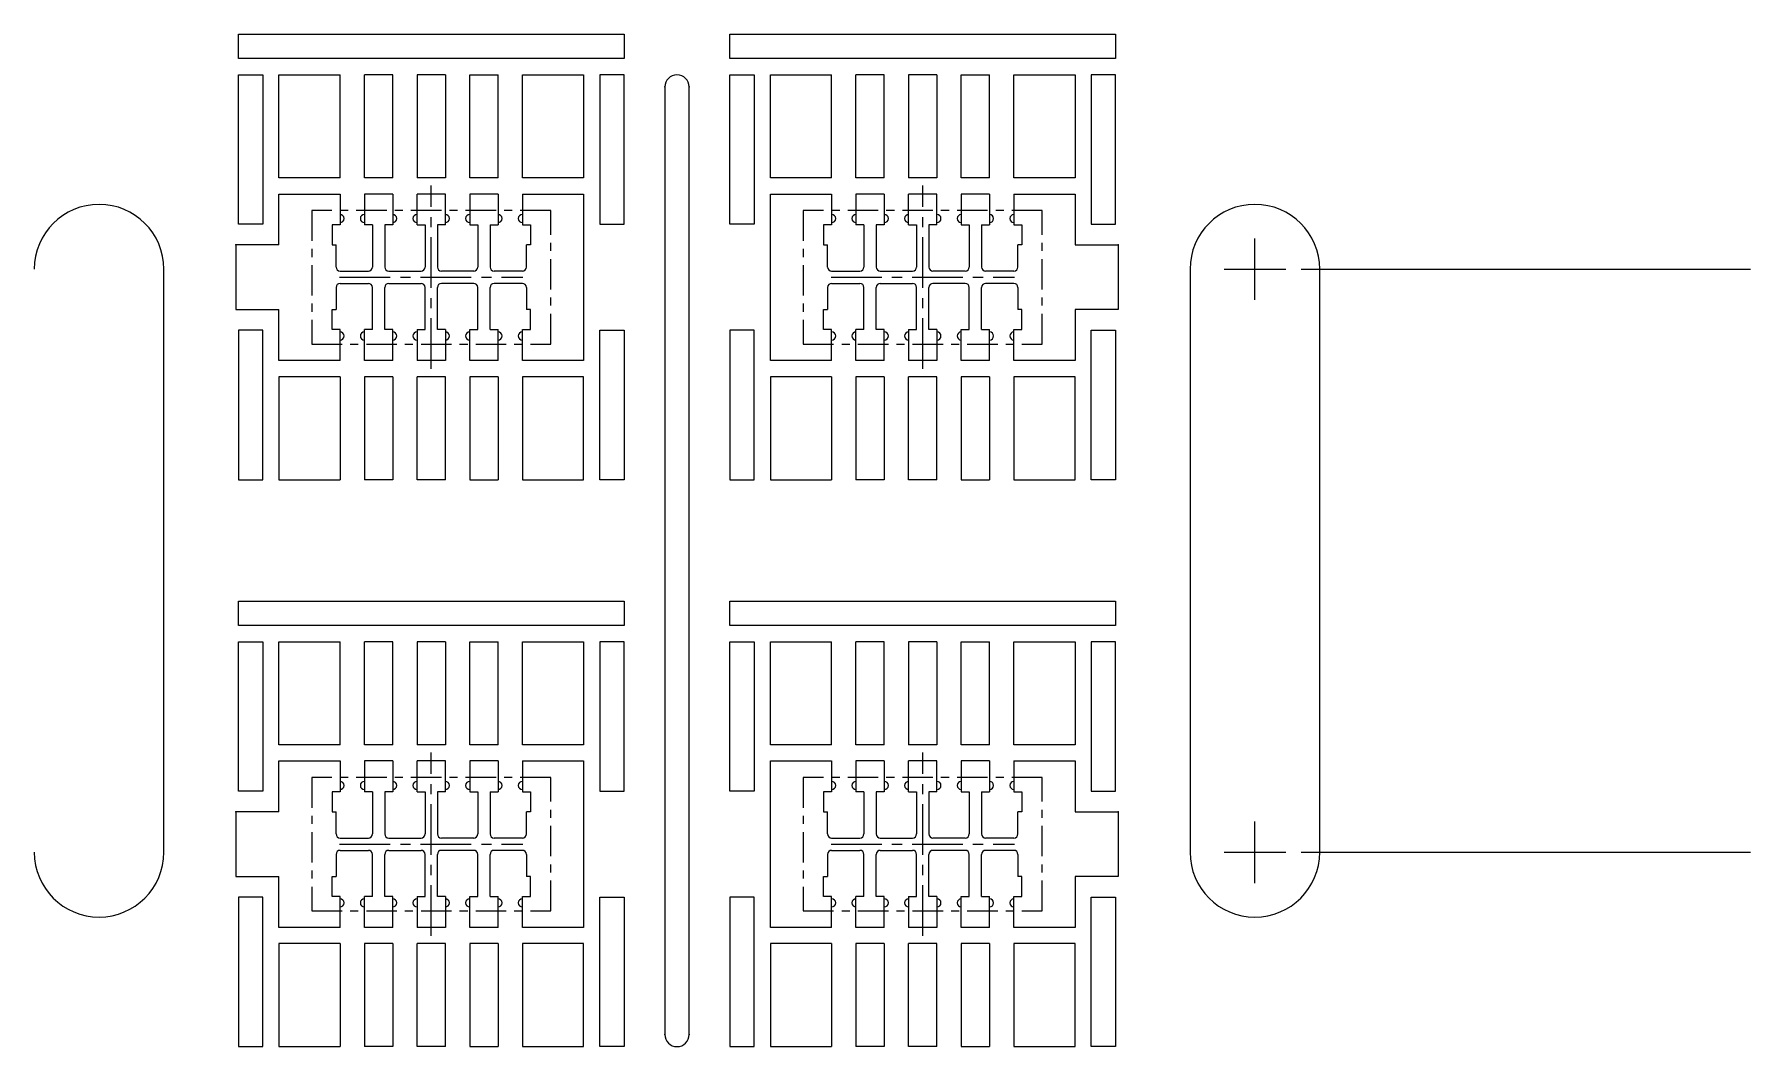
# Model space of a CAD drawing. Extents: x 289 to 470, y -62 to 34.
# Drawn here: x 310.62 to 331.81, y -3.94 to 8.56 of the extents above; entities that cross this region are included whole.
import ezdxf

# ---------------------------------------------------------------- set-up
doc = ezdxf.new("R2010")
doc.units = 0
doc.header["$LTSCALE"] = 0.5
doc.header["$MEASUREMENT"] = 0
doc.linetypes.add('CENTER', pattern=[2, 1.25, -0.25, 0.25, -0.25])
doc.linetypes.add('CENTER2', pattern=[1.125, 0.75, -0.125, 0.125, -0.125])
doc.layers.add('1', color=7, linetype='CONTINUOUS')
doc.layers.add('1D', color=4, linetype='CONTINUOUS')

msp = doc.modelspace()

# ---------------------------------------------------------------- linework, layer by layer
at = {"layer": '1'}
for p, q in [((313.142, 8.558), (317.902, 8.558)), ((313.142, 8.258), (313.142, 8.558)), ((317.902, 8.558), (317.902, 8.258)), ((319.21, 8.558), (323.97, 8.558)), ((319.21, 8.258), (319.21, 8.558)), ((323.97, 8.558), (323.97, 8.258)), ((317.902, 8.258), (313.142, 8.258)), ((313.142, 6.212), (313.142, 8.058)), ((313.142, 8.058), (313.442, 8.058)), ((313.442, 8.058), (313.442, 6.212)), ((313.642, 8.058), (314.397, 8.058)), ((313.642, 6.786), (313.642, 8.058)), ((314.397, 6.786), (314.397, 8.058)), ((314.697, 6.786), (314.697, 8.058)), ((315.047, 8.058), (314.697, 8.058)), ((315.047, 6.786), (315.047, 8.058)), ((315.347, 8.058), (315.347, 6.786)), ((315.697, 8.058), (315.347, 8.058)), ((315.697, 8.058), (315.697, 6.786)), ((315.997, 6.786), (315.997, 8.058)), ((316.347, 6.786), (316.347, 8.058)), ((316.647, 6.786), (316.647, 8.058)), ((316.647, 8.058), (317.402, 8.058)), ((317.402, 8.058), (317.402, 6.786)), ((317.902, 8.058), (317.602, 8.058)), ((317.602, 8.058), (317.602, 6.212)), ((317.902, 6.212), (317.902, 8.058)), ((323.97, 8.258), (319.21, 8.258)), ((319.21, 6.212), (319.21, 8.058)), ((319.21, 8.058), (319.51, 8.058)), ((319.51, 8.058), (319.51, 6.212)), ((319.71, 8.058), (320.465, 8.058)), ((319.71, 6.786), (319.71, 8.058)), ((320.465, 6.786), (320.465, 8.058)), ((320.765, 6.786), (320.765, 8.058)), ((321.115, 8.058), (320.765, 8.058)), ((321.115, 6.786), (321.115, 8.058)), ((321.415, 8.058), (321.415, 6.786)), ((321.765, 8.058), (321.415, 8.058)), ((321.765, 8.058), (321.765, 6.786)), ((322.065, 6.786), (322.065, 8.058)), ((322.415, 6.786), (322.415, 8.058)), ((322.715, 6.786), (322.715, 8.058)), ((322.715, 8.058), (323.47, 8.058)), ((323.47, 8.058), (323.47, 6.786)), ((323.97, 8.058), (323.67, 8.058)), ((323.67, 8.058), (323.67, 6.212)), ((323.97, 6.212), (323.97, 8.058)), ((314.397, 6.786), (313.642, 6.786)), ((315.047, 6.786), (314.697, 6.786)), ((316.347, 6.786), (315.997, 6.786)), ((317.402, 6.786), (316.647, 6.786)), ((320.465, 6.786), (319.71, 6.786)), ((321.115, 6.786), (320.765, 6.786)), ((322.415, 6.786), (322.065, 6.786)), ((323.47, 6.786), (322.715, 6.786)), ((313.642, 6.586), (314.397, 6.586)), ((313.642, 5.958), (313.642, 6.586)), ((314.397, 6.586), (314.397, 6.205)), ((315.047, 6.586), (314.697, 6.586)), ((314.697, 6.586), (314.697, 6.205)), ((315.047, 6.586), (315.047, 6.205)), ((315.697, 6.586), (315.347, 6.586)), ((315.347, 6.205), (315.347, 6.586)), ((315.697, 6.205), (315.697, 6.586)), ((316.347, 6.586), (315.997, 6.586)), ((315.997, 6.586), (315.997, 6.205)), ((316.347, 6.586), (316.347, 6.205)), ((316.647, 6.586), (317.402, 6.586)), ((316.647, 6.586), (316.647, 6.205)), ((317.402, 6.586), (317.402, 4.53)), ((319.71, 6.586), (320.465, 6.586)), ((319.71, 4.53), (319.71, 6.586)), ((320.465, 6.586), (320.465, 6.205)), ((321.115, 6.586), (320.765, 6.586)), ((320.765, 6.586), (320.765, 6.205)), ((321.115, 6.586), (321.115, 6.205)), ((321.765, 6.586), (321.415, 6.586)), ((321.415, 6.205), (321.415, 6.586)), ((321.765, 6.205), (321.765, 6.586)), ((322.415, 6.586), (322.065, 6.586)), ((322.065, 6.586), (322.065, 6.205)), ((322.415, 6.586), (322.415, 6.205)), ((322.715, 6.586), (323.47, 6.586)), ((322.715, 6.586), (322.715, 6.205)), ((323.47, 6.586), (323.47, 5.958)), ((313.442, 6.212), (313.142, 6.212)), ((314.397, 6.205), (314.298, 6.205)), ((314.298, 6.205), (314.298, 5.958)), ((314.796, 6.205), (314.697, 6.205)), ((314.796, 6.205), (314.796, 5.684)), ((315.047, 6.205), (314.948, 6.205)), ((314.948, 6.205), (314.948, 5.684)), ((315.347, 6.205), (315.446, 6.205)), ((315.446, 6.205), (315.446, 5.733)), ((315.446, 6.205), (315.446, 5.684)), ((315.697, 6.205), (315.598, 6.205)), ((315.598, 6.205), (315.598, 5.684)), ((315.598, 6.205), (315.598, 5.684)), ((315.997, 6.205), (316.096, 6.205)), ((316.096, 6.205), (316.096, 5.684)), ((316.248, 6.205), (316.347, 6.205)), ((316.248, 6.205), (316.248, 5.684)), ((316.647, 6.205), (316.746, 6.205)), ((316.746, 6.205), (316.746, 5.958)), ((317.602, 6.212), (317.902, 6.212)), ((319.51, 6.212), (319.21, 6.212)), ((320.465, 6.205), (320.366, 6.205)), ((320.366, 6.205), (320.366, 5.958)), ((320.864, 6.205), (320.765, 6.205)), ((320.864, 6.205), (320.864, 5.684)), ((321.115, 6.205), (321.016, 6.205)), ((321.016, 6.205), (321.016, 5.684)), ((321.415, 6.205), (321.514, 6.205)), ((321.514, 6.205), (321.514, 5.733)), ((321.514, 6.205), (321.514, 5.684)), ((321.765, 6.205), (321.666, 6.205)), ((321.666, 6.205), (321.666, 5.684)), ((321.666, 6.205), (321.666, 5.684)), ((322.065, 6.205), (322.164, 6.205)), ((322.164, 6.205), (322.164, 5.684)), ((322.316, 6.205), (322.415, 6.205)), ((322.316, 6.205), (322.316, 5.684)), ((322.715, 6.205), (322.814, 6.205)), ((322.814, 6.205), (322.814, 5.958)), ((323.67, 6.212), (323.97, 6.212)), ((313.108, 5.958), (313.108, 5.158)), ((313.642, 5.958), (313.108, 5.958)), ((314.298, 5.958), (314.347, 5.958)), ((314.347, 5.684), (314.347, 5.958)), ((316.746, 5.958), (316.697, 5.958)), ((316.697, 5.684), (316.697, 5.958)), ((320.366, 5.958), (320.415, 5.958)), ((320.415, 5.684), (320.415, 5.958)), ((322.814, 5.958), (322.765, 5.958)), ((322.765, 5.684), (322.765, 5.958)), ((323.47, 5.958), (324.004, 5.958)), ((324.004, 5.958), (324.004, 5.158)), ((314.397, 5.634), (314.746, 5.634)), ((314.998, 5.634), (315.396, 5.634)), ((316.046, 5.634), (315.648, 5.634)), ((316.647, 5.634), (316.298, 5.634)), ((320.465, 5.634), (320.814, 5.634)), ((321.066, 5.634), (321.464, 5.634)), ((322.114, 5.634), (321.716, 5.634)), ((322.715, 5.634), (322.366, 5.634)), ((314.347, 5.432), (314.347, 5.158)), ((314.397, 5.482), (314.746, 5.482)), ((314.796, 4.911), (314.796, 5.432)), ((314.948, 4.911), (314.948, 5.432)), ((314.998, 5.482), (315.396, 5.482)), ((315.446, 4.911), (315.446, 5.432)), ((315.446, 4.911), (315.446, 5.432)), ((315.598, 4.911), (315.598, 5.432)), ((315.598, 4.911), (315.598, 5.382)), ((316.046, 5.482), (315.648, 5.482)), ((316.096, 4.911), (316.096, 5.432)), ((316.248, 4.911), (316.248, 5.432)), ((316.647, 5.482), (316.298, 5.482)), ((316.697, 5.432), (316.697, 5.158)), ((320.415, 5.432), (320.415, 5.158)), ((320.465, 5.482), (320.814, 5.482)), ((320.864, 4.911), (320.864, 5.432)), ((321.016, 4.911), (321.016, 5.432)), ((321.066, 5.482), (321.464, 5.482)), ((321.514, 4.911), (321.514, 5.432)), ((321.514, 4.911), (321.514, 5.432)), ((321.666, 4.911), (321.666, 5.432)), ((321.666, 4.911), (321.666, 5.382)), ((322.114, 5.482), (321.716, 5.482)), ((322.164, 4.911), (322.164, 5.432)), ((322.316, 4.911), (322.316, 5.432)), ((322.715, 5.482), (322.366, 5.482)), ((322.765, 5.432), (322.765, 5.158)), ((313.108, 5.158), (313.642, 5.158)), ((313.642, 4.53), (313.642, 5.158)), ((314.298, 4.911), (314.298, 5.158)), ((314.298, 5.158), (314.347, 5.158)), ((316.746, 5.158), (316.697, 5.158)), ((316.746, 4.911), (316.746, 5.158)), ((320.366, 4.911), (320.366, 5.158)), ((320.366, 5.158), (320.415, 5.158)), ((322.814, 5.158), (322.765, 5.158)), ((322.814, 4.911), (322.814, 5.158)), ((324.004, 5.158), (323.47, 5.158)), ((323.47, 5.158), (323.47, 4.53)), ((313.142, 4.904), (313.142, 3.058)), ((313.442, 4.904), (313.142, 4.904)), ((313.442, 3.058), (313.442, 4.904)), ((314.397, 4.911), (314.298, 4.911)), ((314.397, 4.53), (314.397, 4.911)), ((314.697, 4.53), (314.697, 4.911)), ((314.796, 4.911), (314.697, 4.911)), ((315.047, 4.911), (314.948, 4.911)), ((315.047, 4.53), (315.047, 4.911)), ((315.347, 4.911), (315.347, 4.53)), ((315.347, 4.911), (315.446, 4.911)), ((315.697, 4.911), (315.598, 4.911)), ((315.697, 4.911), (315.697, 4.53)), ((315.997, 4.53), (315.997, 4.911)), ((315.997, 4.911), (316.096, 4.911)), ((316.248, 4.911), (316.347, 4.911)), ((316.347, 4.53), (316.347, 4.911)), ((316.647, 4.53), (316.647, 4.911)), ((316.647, 4.911), (316.746, 4.911)), ((317.602, 4.904), (317.902, 4.904)), ((317.602, 3.058), (317.602, 4.904)), ((317.902, 4.904), (317.902, 3.058)), ((319.21, 4.904), (319.21, 3.058)), ((319.51, 4.904), (319.21, 4.904)), ((319.51, 3.058), (319.51, 4.904)), ((320.465, 4.911), (320.366, 4.911)), ((320.465, 4.53), (320.465, 4.911)), ((320.765, 4.53), (320.765, 4.911)), ((320.864, 4.911), (320.765, 4.911)), ((321.115, 4.911), (321.016, 4.911)), ((321.115, 4.53), (321.115, 4.911)), ((321.415, 4.911), (321.415, 4.53)), ((321.415, 4.911), (321.514, 4.911)), ((321.765, 4.911), (321.666, 4.911)), ((321.765, 4.911), (321.765, 4.53)), ((322.065, 4.53), (322.065, 4.911)), ((322.065, 4.911), (322.164, 4.911)), ((322.316, 4.911), (322.415, 4.911)), ((322.415, 4.53), (322.415, 4.911)), ((322.715, 4.53), (322.715, 4.911)), ((322.715, 4.911), (322.814, 4.911)), ((323.67, 4.904), (323.97, 4.904)), ((323.67, 3.058), (323.67, 4.904)), ((323.97, 4.904), (323.97, 3.058)), ((314.397, 4.53), (313.642, 4.53)), ((315.047, 4.53), (314.697, 4.53)), ((315.697, 4.53), (315.347, 4.53)), ((316.347, 4.53), (315.997, 4.53)), ((317.402, 4.53), (316.647, 4.53)), ((320.465, 4.53), (319.71, 4.53)), ((321.115, 4.53), (320.765, 4.53)), ((321.765, 4.53), (321.415, 4.53)), ((322.415, 4.53), (322.065, 4.53)), ((323.47, 4.53), (322.715, 4.53)), ((314.397, 4.33), (313.642, 4.33)), ((313.642, 4.33), (313.642, 3.058)), ((314.397, 4.33), (314.397, 3.058)), ((314.697, 4.33), (314.697, 3.058)), ((315.047, 4.33), (314.697, 4.33)), ((315.047, 4.33), (315.047, 3.058)), ((315.347, 3.058), (315.347, 4.33)), ((315.697, 3.058), (315.697, 4.33)), ((315.997, 4.33), (315.997, 3.058)), ((316.347, 4.33), (315.997, 4.33)), ((316.347, 4.33), (316.347, 3.058)), ((316.647, 4.33), (316.647, 3.058)), ((317.402, 4.33), (316.647, 4.33)), ((317.402, 3.058), (317.402, 4.33)), ((320.465, 4.33), (319.71, 4.33)), ((319.71, 4.33), (319.71, 3.058)), ((320.465, 4.33), (320.465, 3.058)), ((320.765, 4.33), (320.765, 3.058)), ((321.115, 4.33), (320.765, 4.33)), ((321.115, 4.33), (321.115, 3.058)), ((321.415, 3.058), (321.415, 4.33)), ((321.765, 3.058), (321.765, 4.33)), ((322.065, 4.33), (322.065, 3.058)), ((322.415, 4.33), (322.065, 4.33)), ((322.415, 4.33), (322.415, 3.058)), ((322.715, 4.33), (322.715, 3.058)), ((323.47, 4.33), (322.715, 4.33)), ((323.47, 3.058), (323.47, 4.33)), ((313.142, 3.058), (313.442, 3.058)), ((313.642, 3.058), (314.397, 3.058)), ((315.047, 3.058), (314.697, 3.058)), ((315.697, 3.058), (315.347, 3.058)), ((316.647, 3.058), (317.402, 3.058)), ((317.902, 3.058), (317.602, 3.058)), ((319.21, 3.058), (319.51, 3.058)), ((319.71, 3.058), (320.465, 3.058)), ((321.115, 3.058), (320.765, 3.058)), ((321.765, 3.058), (321.415, 3.058)), ((322.715, 3.058), (323.47, 3.058)), ((323.97, 3.058), (323.67, 3.058)), ((313.142, 1.558), (317.902, 1.558)), ((313.142, 1.258), (313.142, 1.558)), ((317.902, 1.558), (317.902, 1.258)), ((319.21, 1.558), (323.97, 1.558)), ((319.21, 1.258), (319.21, 1.558)), ((323.97, 1.558), (323.97, 1.258)), ((317.902, 1.258), (313.142, 1.258)), ((323.97, 1.258), (319.21, 1.258)), ((313.142, -0.788), (313.142, 1.058)), ((313.142, 1.058), (313.442, 1.058)), ((313.442, 1.058), (313.442, -0.788)), ((313.642, 1.058), (314.397, 1.058)), ((313.642, -0.214), (313.642, 1.058)), ((314.397, -0.214), (314.397, 1.058)), ((314.697, -0.214), (314.697, 1.058)), ((315.047, 1.058), (314.697, 1.058)), ((315.047, -0.214), (315.047, 1.058)), ((315.347, 1.058), (315.347, -0.214)), ((315.697, 1.058), (315.347, 1.058)), ((315.697, 1.058), (315.697, -0.214)), ((315.997, -0.214), (315.997, 1.058)), ((316.347, -0.214), (316.347, 1.058)), ((316.647, -0.214), (316.647, 1.058)), ((316.647, 1.058), (317.402, 1.058)), ((317.402, 1.058), (317.402, -0.214)), ((317.902, 1.058), (317.602, 1.058)), ((317.602, 1.058), (317.602, -0.788)), ((317.902, -0.788), (317.902, 1.058)), ((319.21, -0.788), (319.21, 1.058)), ((319.21, 1.058), (319.51, 1.058)), ((319.51, 1.058), (319.51, -0.788)), ((319.71, 1.058), (320.465, 1.058)), ((319.71, -0.214), (319.71, 1.058)), ((320.465, -0.214), (320.465, 1.058)), ((320.765, -0.214), (320.765, 1.058)), ((321.115, 1.058), (320.765, 1.058)), ((321.115, -0.214), (321.115, 1.058)), ((321.415, 1.058), (321.415, -0.214)), ((321.765, 1.058), (321.415, 1.058)), ((321.765, 1.058), (321.765, -0.214)), ((322.065, -0.214), (322.065, 1.058)), ((322.415, -0.214), (322.415, 1.058)), ((322.715, -0.214), (322.715, 1.058)), ((322.715, 1.058), (323.47, 1.058)), ((323.47, 1.058), (323.47, -0.214)), ((323.97, 1.058), (323.67, 1.058)), ((323.67, 1.058), (323.67, -0.788)), ((323.97, -0.788), (323.97, 1.058)), ((314.397, -0.214), (313.642, -0.214)), ((313.642, -0.414), (314.397, -0.414)), ((313.642, -1.042), (313.642, -0.414)), ((314.397, -0.414), (314.397, -0.795)), ((315.047, -0.214), (314.697, -0.214)), ((315.047, -0.414), (314.697, -0.414)), ((314.697, -0.414), (314.697, -0.795)), ((315.047, -0.414), (315.047, -0.795)), ((315.697, -0.414), (315.347, -0.414)), ((315.347, -0.795), (315.347, -0.414)), ((315.697, -0.795), (315.697, -0.414)), ((316.347, -0.214), (315.997, -0.214)), ((316.347, -0.414), (315.997, -0.414)), ((315.997, -0.414), (315.997, -0.795)), ((316.347, -0.414), (316.347, -0.795)), ((317.402, -0.214), (316.647, -0.214)), ((316.647, -0.414), (317.402, -0.414)), ((316.647, -0.414), (316.647, -0.795)), ((317.402, -0.414), (317.402, -2.47)), ((320.465, -0.214), (319.71, -0.214)), ((319.71, -0.414), (320.465, -0.414)), ((319.71, -2.47), (319.71, -0.414)), ((320.465, -0.414), (320.465, -0.795)), ((321.115, -0.214), (320.765, -0.214)), ((321.115, -0.414), (320.765, -0.414)), ((320.765, -0.414), (320.765, -0.795)), ((321.115, -0.414), (321.115, -0.795)), ((321.765, -0.414), (321.415, -0.414)), ((321.415, -0.795), (321.415, -0.414)), ((321.765, -0.795), (321.765, -0.414)), ((322.415, -0.214), (322.065, -0.214)), ((322.415, -0.414), (322.065, -0.414)), ((322.065, -0.414), (322.065, -0.795)), ((322.415, -0.414), (322.415, -0.795)), ((323.47, -0.214), (322.715, -0.214)), ((322.715, -0.414), (323.47, -0.414)), ((322.715, -0.414), (322.715, -0.795)), ((323.47, -0.414), (323.47, -1.042)), ((313.442, -0.788), (313.142, -0.788)), ((314.397, -0.795), (314.298, -0.795)), ((314.298, -0.795), (314.298, -1.042)), ((314.796, -0.795), (314.697, -0.795)), ((314.796, -0.795), (314.796, -1.316)), ((315.047, -0.795), (314.948, -0.795)), ((314.948, -0.795), (314.948, -1.316)), ((315.347, -0.795), (315.446, -0.795)), ((315.446, -0.795), (315.446, -1.267)), ((315.446, -0.795), (315.446, -1.316)), ((315.697, -0.795), (315.598, -0.795)), ((315.598, -0.795), (315.598, -1.316)), ((315.598, -0.795), (315.598, -1.316)), ((315.997, -0.795), (316.096, -0.795)), ((316.096, -0.795), (316.096, -1.316)), ((316.248, -0.795), (316.347, -0.795)), ((316.248, -0.795), (316.248, -1.316)), ((316.647, -0.795), (316.746, -0.795)), ((316.746, -0.795), (316.746, -1.042)), ((317.602, -0.788), (317.902, -0.788)), ((319.51, -0.788), (319.21, -0.788)), ((320.465, -0.795), (320.366, -0.795)), ((320.366, -0.795), (320.366, -1.042)), ((320.864, -0.795), (320.765, -0.795)), ((320.864, -0.795), (320.864, -1.316)), ((321.115, -0.795), (321.016, -0.795)), ((321.016, -0.795), (321.016, -1.316)), ((321.415, -0.795), (321.514, -0.795)), ((321.514, -0.795), (321.514, -1.267)), ((321.514, -0.795), (321.514, -1.316)), ((321.765, -0.795), (321.666, -0.795)), ((321.666, -0.795), (321.666, -1.316)), ((321.666, -0.795), (321.666, -1.316)), ((322.065, -0.795), (322.164, -0.795)), ((322.164, -0.795), (322.164, -1.316)), ((322.316, -0.795), (322.415, -0.795)), ((322.316, -0.795), (322.316, -1.316)), ((322.715, -0.795), (322.814, -0.795)), ((322.814, -0.795), (322.814, -1.042)), ((323.67, -0.788), (323.97, -0.788)), ((313.108, -1.042), (313.108, -1.842)), ((313.642, -1.042), (313.108, -1.042)), ((314.298, -1.042), (314.347, -1.042)), ((314.347, -1.316), (314.347, -1.042)), ((316.746, -1.042), (316.697, -1.042)), ((316.697, -1.316), (316.697, -1.042)), ((320.366, -1.042), (320.415, -1.042)), ((320.415, -1.316), (320.415, -1.042)), ((322.814, -1.042), (322.765, -1.042)), ((322.765, -1.316), (322.765, -1.042)), ((323.47, -1.042), (324.004, -1.042)), ((324.004, -1.042), (324.004, -1.842)), ((314.397, -1.366), (314.746, -1.366)), ((314.998, -1.366), (315.396, -1.366)), ((316.046, -1.366), (315.648, -1.366)), ((316.647, -1.366), (316.298, -1.366)), ((320.465, -1.366), (320.814, -1.366)), ((321.066, -1.366), (321.464, -1.366)), ((322.114, -1.366), (321.716, -1.366)), ((322.715, -1.366), (322.366, -1.366)), ((314.347, -1.568), (314.347, -1.842)), ((314.397, -1.518), (314.746, -1.518)), ((314.796, -2.089), (314.796, -1.568)), ((314.948, -2.089), (314.948, -1.568)), ((314.998, -1.518), (315.396, -1.518)), ((315.446, -2.089), (315.446, -1.568)), ((315.446, -2.089), (315.446, -1.568)), ((315.598, -2.089), (315.598, -1.568)), ((315.598, -2.089), (315.598, -1.618)), ((316.046, -1.518), (315.648, -1.518)), ((316.096, -2.089), (316.096, -1.568)), ((316.248, -2.089), (316.248, -1.568)), ((316.647, -1.518), (316.298, -1.518)), ((316.697, -1.568), (316.697, -1.842)), ((320.415, -1.568), (320.415, -1.842)), ((320.465, -1.518), (320.814, -1.518)), ((320.864, -2.089), (320.864, -1.568)), ((321.016, -2.089), (321.016, -1.568)), ((321.066, -1.518), (321.464, -1.518)), ((321.514, -2.089), (321.514, -1.568)), ((321.514, -2.089), (321.514, -1.568)), ((321.666, -2.089), (321.666, -1.568)), ((321.666, -2.089), (321.666, -1.618)), ((322.114, -1.518), (321.716, -1.518)), ((322.164, -2.089), (322.164, -1.568)), ((322.316, -2.089), (322.316, -1.568)), ((322.715, -1.518), (322.366, -1.518)), ((322.765, -1.568), (322.765, -1.842)), ((313.108, -1.842), (313.642, -1.842)), ((313.642, -2.47), (313.642, -1.842)), ((314.298, -2.089), (314.298, -1.842)), ((314.298, -1.842), (314.347, -1.842)), ((316.746, -1.842), (316.697, -1.842)), ((316.746, -2.089), (316.746, -1.842)), ((320.366, -2.089), (320.366, -1.842)), ((320.366, -1.842), (320.415, -1.842)), ((322.814, -1.842), (322.765, -1.842)), ((322.814, -2.089), (322.814, -1.842)), ((324.004, -1.842), (323.47, -1.842)), ((323.47, -1.842), (323.47, -2.47)), ((313.142, -2.096), (313.142, -3.942)), ((313.442, -2.096), (313.142, -2.096)), ((313.442, -3.942), (313.442, -2.096)), ((314.397, -2.089), (314.298, -2.089)), ((314.397, -2.47), (314.397, -2.089)), ((314.697, -2.47), (314.697, -2.089)), ((314.796, -2.089), (314.697, -2.089)), ((315.047, -2.089), (314.948, -2.089)), ((315.047, -2.47), (315.047, -2.089)), ((315.347, -2.089), (315.347, -2.47)), ((315.347, -2.089), (315.446, -2.089)), ((315.697, -2.089), (315.598, -2.089)), ((315.697, -2.089), (315.697, -2.47)), ((315.997, -2.47), (315.997, -2.089)), ((315.997, -2.089), (316.096, -2.089)), ((316.248, -2.089), (316.347, -2.089)), ((316.347, -2.47), (316.347, -2.089)), ((316.647, -2.47), (316.647, -2.089)), ((316.647, -2.089), (316.746, -2.089)), ((317.602, -2.096), (317.902, -2.096)), ((317.602, -3.942), (317.602, -2.096)), ((317.902, -2.096), (317.902, -3.942)), ((319.21, -2.096), (319.21, -3.942)), ((319.51, -2.096), (319.21, -2.096)), ((319.51, -3.942), (319.51, -2.096)), ((320.465, -2.089), (320.366, -2.089)), ((320.465, -2.47), (320.465, -2.089)), ((320.765, -2.47), (320.765, -2.089)), ((320.864, -2.089), (320.765, -2.089)), ((321.115, -2.089), (321.016, -2.089)), ((321.115, -2.47), (321.115, -2.089)), ((321.415, -2.089), (321.415, -2.47)), ((321.415, -2.089), (321.514, -2.089)), ((321.765, -2.089), (321.666, -2.089)), ((321.765, -2.089), (321.765, -2.47)), ((322.065, -2.47), (322.065, -2.089)), ((322.065, -2.089), (322.164, -2.089)), ((322.316, -2.089), (322.415, -2.089)), ((322.415, -2.47), (322.415, -2.089)), ((322.715, -2.47), (322.715, -2.089)), ((322.715, -2.089), (322.814, -2.089)), ((323.67, -2.096), (323.97, -2.096)), ((323.67, -3.942), (323.67, -2.096)), ((323.97, -2.096), (323.97, -3.942)), ((314.397, -2.47), (313.642, -2.47)), ((315.047, -2.47), (314.697, -2.47)), ((315.697, -2.47), (315.347, -2.47)), ((316.347, -2.47), (315.997, -2.47)), ((317.402, -2.47), (316.647, -2.47)), ((320.465, -2.47), (319.71, -2.47)), ((321.115, -2.47), (320.765, -2.47)), ((321.765, -2.47), (321.415, -2.47)), ((322.415, -2.47), (322.065, -2.47)), ((323.47, -2.47), (322.715, -2.47)), ((314.397, -2.67), (313.642, -2.67)), ((313.642, -2.67), (313.642, -3.942)), ((314.397, -2.67), (314.397, -3.942)), ((314.697, -2.67), (314.697, -3.942)), ((315.047, -2.67), (314.697, -2.67)), ((315.047, -2.67), (315.047, -3.942)), ((315.347, -3.942), (315.347, -2.67)), ((315.697, -3.942), (315.697, -2.67)), ((315.997, -2.67), (315.997, -3.942)), ((316.347, -2.67), (315.997, -2.67)), ((316.347, -2.67), (316.347, -3.942)), ((316.647, -2.67), (316.647, -3.942)), ((317.402, -2.67), (316.647, -2.67)), ((317.402, -3.942), (317.402, -2.67)), ((320.465, -2.67), (319.71, -2.67)), ((319.71, -2.67), (319.71, -3.942)), ((320.465, -2.67), (320.465, -3.942)), ((320.765, -2.67), (320.765, -3.942)), ((321.115, -2.67), (320.765, -2.67)), ((321.115, -2.67), (321.115, -3.942)), ((321.415, -3.942), (321.415, -2.67)), ((321.765, -3.942), (321.765, -2.67)), ((322.065, -2.67), (322.065, -3.942)), ((322.415, -2.67), (322.065, -2.67)), ((322.415, -2.67), (322.415, -3.942)), ((322.715, -2.67), (322.715, -3.942)), ((323.47, -2.67), (322.715, -2.67)), ((323.47, -3.942), (323.47, -2.67)), ((313.142, -3.942), (313.442, -3.942)), ((313.642, -3.942), (314.397, -3.942)), ((315.047, -3.942), (314.697, -3.942)), ((315.697, -3.942), (315.347, -3.942)), ((316.647, -3.942), (317.402, -3.942)), ((317.902, -3.942), (317.602, -3.942)), ((319.21, -3.942), (319.51, -3.942)), ((319.71, -3.942), (320.465, -3.942)), ((321.115, -3.942), (320.765, -3.942)), ((321.765, -3.942), (321.415, -3.942)), ((322.715, -3.942), (323.47, -3.942)), ((323.97, -3.942), (323.67, -3.942))]:
    msp.add_line(p, q, dxfattribs=at)
at = {"layer": '1', "linetype": 'Continuous'}
for p, q in [((318.406, 7.908), (318.406, -3.792)), ((318.706, -3.792), (318.706, 7.908)), ((312.222, -1.542), (312.222, 5.658)), ((324.89, 5.658), (324.89, -1.542)), ((326.49, -1.542), (326.49, 5.658))]:
    msp.add_line(p, q, dxfattribs=at)
at = {"layer": '1'}
for points in [[(315.997, 8.058), (316.347, 8.058)], [(322.065, 8.058), (322.415, 8.058)], [(315.697, 6.786), (315.347, 6.786)], [(321.765, 6.786), (321.415, 6.786)], [(315.697, 4.33), (315.347, 4.33)], [(321.765, 4.33), (321.415, 4.33)], [(315.997, 3.058), (316.347, 3.058)], [(322.065, 3.058), (322.415, 3.058)], [(315.997, 1.058), (316.347, 1.058)], [(322.065, 1.058), (322.415, 1.058)], [(315.697, -0.214), (315.347, -0.214)], [(321.765, -0.214), (321.415, -0.214)], [(315.697, -2.67), (315.347, -2.67)], [(321.765, -2.67), (321.415, -2.67)], [(315.997, -3.942), (316.347, -3.942)], [(322.065, -3.942), (322.415, -3.942)]]:
    msp.add_lwpolyline(points, dxfattribs=at)
at = {"layer": '1', "linetype": 'Continuous'}
for centre, radius, start, end in [((318.556, 7.908), 0.15, 0, 180), ((311.422, 5.658), 0.8, 0, 180), ((325.69, 5.658), 0.8, 0, 180), ((311.422, -1.542), 0.8, 180, 0), ((325.69, -1.542), 0.8, 180, 0), ((318.556, -3.792), 0.15, 180, 0)]:
    msp.add_arc(centre, radius, start, end, dxfattribs=at)
at = {"layer": '1'}
for centre, start, end in [((314.397, 6.283), 270, 90), ((314.697, 6.283), 90, 270), ((315.047, 6.283), 270, 90), ((315.347, 6.283), 90, 270), ((315.697, 6.283), 270, 90), ((315.997, 6.283), 90, 270), ((316.347, 6.283), 270, 90), ((316.647, 6.283), 90, 270), ((320.465, 6.283), 270, 90), ((320.765, 6.283), 90, 270), ((321.115, 6.283), 270, 90), ((321.415, 6.283), 90, 270), ((321.765, 6.283), 270, 90), ((322.065, 6.283), 90, 270), ((322.415, 6.283), 270, 90), ((322.715, 6.283), 90, 270), ((314.397, 5.684), 180, 270), ((314.746, 5.684), 270, 0), ((314.998, 5.684), 180, 270), ((315.396, 5.684), 270, 360), ((315.648, 5.684), 180, 270), ((316.046, 5.684), 270, 0), ((316.298, 5.684), 180, 270), ((316.647, 5.684), 270, 0), ((320.465, 5.684), 180, 270), ((320.814, 5.684), 270, 0), ((321.066, 5.684), 180, 270), ((321.464, 5.684), 270, 360), ((321.716, 5.684), 180, 270), ((322.114, 5.684), 270, 0), ((322.366, 5.684), 180, 270), ((322.715, 5.684), 270, 0), ((314.397, 5.432), 90, 180), ((314.746, 5.432), 360, 90), ((314.998, 5.432), 90, 180), ((315.396, 5.432), 360, 90), ((315.648, 5.432), 90, 180), ((316.046, 5.432), 360, 90), ((316.298, 5.432), 90, 180), ((316.647, 5.432), 0, 90), ((320.465, 5.432), 90, 180), ((320.814, 5.432), 360, 90), ((321.066, 5.432), 90, 180), ((321.464, 5.432), 360, 90), ((321.716, 5.432), 90, 180), ((322.114, 5.432), 360, 90), ((322.366, 5.432), 90, 180), ((322.715, 5.432), 0, 90), ((314.397, 4.833), 270, 90), ((314.697, 4.833), 90, 270), ((315.047, 4.833), 270, 90), ((315.347, 4.833), 90, 270), ((315.697, 4.833), 270, 90), ((315.997, 4.833), 90, 270), ((316.347, 4.833), 270, 90), ((316.647, 4.833), 90, 270), ((320.465, 4.833), 270, 90), ((320.765, 4.833), 90, 270), ((321.115, 4.833), 270, 90), ((321.415, 4.833), 90, 270), ((321.765, 4.833), 270, 90), ((322.065, 4.833), 90, 270), ((322.415, 4.833), 270, 90), ((322.715, 4.833), 90, 270), ((314.397, -0.717), 270, 90), ((314.697, -0.717), 90, 270), ((315.047, -0.717), 270, 90), ((315.347, -0.717), 90, 270), ((315.697, -0.717), 270, 90), ((315.997, -0.717), 90, 270), ((316.347, -0.717), 270, 90), ((316.647, -0.717), 90, 270), ((320.465, -0.717), 270, 90), ((320.765, -0.717), 90, 270), ((321.115, -0.717), 270, 90), ((321.415, -0.717), 90, 270), ((321.765, -0.717), 270, 90), ((322.065, -0.717), 90, 270), ((322.415, -0.717), 270, 90), ((322.715, -0.717), 90, 270), ((314.397, -1.316), 180, 270), ((314.746, -1.316), 270, 0), ((314.998, -1.316), 180, 270), ((315.396, -1.316), 270, 360), ((315.648, -1.316), 180, 270), ((316.046, -1.316), 270, 0), ((316.298, -1.316), 180, 270), ((316.647, -1.316), 270, 0), ((320.465, -1.316), 180, 270), ((320.814, -1.316), 270, 0), ((321.066, -1.316), 180, 270), ((321.464, -1.316), 270, 360), ((321.716, -1.316), 180, 270), ((322.114, -1.316), 270, 0), ((322.366, -1.316), 180, 270), ((322.715, -1.316), 270, 0), ((314.397, -1.568), 90, 180), ((314.746, -1.568), 360, 90), ((314.998, -1.568), 90, 180), ((315.396, -1.568), 360, 90), ((315.648, -1.568), 90, 180), ((316.046, -1.568), 360, 90), ((316.298, -1.568), 90, 180), ((316.647, -1.568), 0, 90), ((320.465, -1.568), 90, 180), ((320.814, -1.568), 360, 90), ((321.066, -1.568), 90, 180), ((321.464, -1.568), 360, 90), ((321.716, -1.568), 90, 180), ((322.114, -1.568), 360, 90), ((322.366, -1.568), 90, 180), ((322.715, -1.568), 0, 90), ((314.397, -2.167), 270, 90), ((314.697, -2.167), 90, 270), ((315.047, -2.167), 270, 90), ((315.347, -2.167), 90, 270), ((315.697, -2.167), 270, 90), ((315.997, -2.167), 90, 270), ((316.347, -2.167), 270, 90), ((316.647, -2.167), 90, 270), ((320.465, -2.167), 270, 90), ((320.765, -2.167), 90, 270), ((321.115, -2.167), 270, 90), ((321.415, -2.167), 90, 270), ((321.765, -2.167), 270, 90), ((322.065, -2.167), 90, 270), ((322.415, -2.167), 270, 90), ((322.715, -2.167), 90, 270)]:
    msp.add_arc(centre, 0.05, start, end, dxfattribs=at)
at = {"layer": '1', "linetype": 'Continuous'}
for p in [(318.406, 7.908), (318.706, 7.908), (318.406, -3.792), (318.706, -3.792)]:
    msp.add_point(p, dxfattribs=at)
at = {"layer": '1'}
for p in [(313.109, 5.958), (313.109, 5.958), (324.004, 5.958), (324.004, 5.958), (313.109, -1.042), (313.109, -1.042), (324.004, -1.042), (324.004, -1.042)]:
    msp.add_point(p, dxfattribs=at)
at = {"layer": '1D', "linetype": 'CENTER'}
for p, q in [((315.522, 4.426), (315.522, 6.689)), ((321.59, 4.426), (321.59, 6.689)), ((314.391, 5.558), (316.654, 5.558)), ((320.459, 5.558), (322.722, 5.558)), ((315.522, -2.574), (315.522, -0.311)), ((321.59, -2.574), (321.59, -0.311)), ((314.391, -1.442), (316.654, -1.442)), ((320.459, -1.442), (322.722, -1.442))]:
    msp.add_line(p, q, dxfattribs=at)
at = {"layer": '1D'}
for p, q in [((325.69, 5.278), (325.69, 6.038)), ((325.31, 5.658), (326.07, 5.658)), ((326.26, 5.658), (331.81, 5.658)), ((325.69, -1.922), (325.69, -1.162)), ((325.31, -1.542), (326.07, -1.542)), ((326.26, -1.542), (331.81, -1.542))]:
    msp.add_line(p, q, dxfattribs=at)
at = {"layer": '1D', "color": 2, "linetype": 'CENTER2'}
for points in [[(314.047, 4.733), (316.997, 4.733), (316.997, 6.383), (314.047, 6.383)], [(320.115, 4.733), (323.065, 4.733), (323.065, 6.383), (320.115, 6.383)], [(314.047, -2.267), (316.997, -2.267), (316.997, -0.617), (314.047, -0.617)], [(320.115, -2.267), (323.065, -2.267), (323.065, -0.617), (320.115, -0.617)]]:
    msp.add_lwpolyline(points, close=True, dxfattribs=at)

doc.saveas('drawing.dxf')
